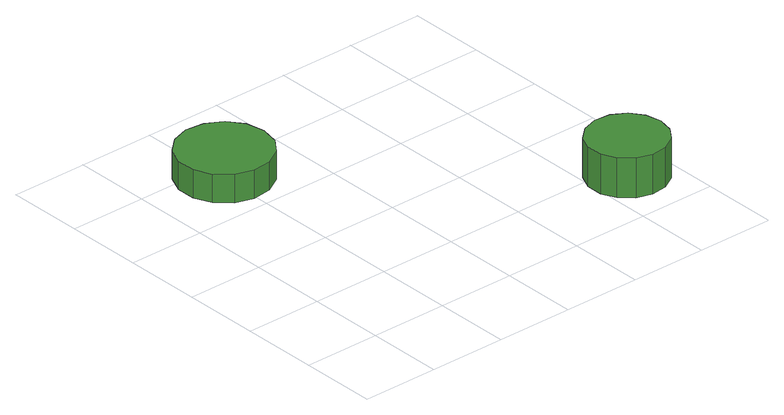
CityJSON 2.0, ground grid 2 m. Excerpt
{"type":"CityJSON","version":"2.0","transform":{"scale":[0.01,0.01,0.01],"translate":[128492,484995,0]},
"CityObjects":{
"tree1":{"type":"SolitaryVegetationObject","attributes":{"function":"something"},"geometry":[{"type":"MultiSurface","lod":"1","boundaries":[[[0,1,2,3,4,5,6,7,8,9,10,11,12,13,14]],[[15,16,17,18,19,20,21,22,23,24,25,26,27,28,29]],[[0,29,28,1]],[[1,28,27,2]],[[2,27,26,3]],[[3,26,25,4]],[[4,25,24,5]],[[5,24,23,6]],[[6,23,22,7]],[[7,22,21,8]],[[8,21,20,9]],[[9,20,19,10]],[[10,19,18,11]],[[11,18,17,12]],[[12,17,16,13]],[[13,16,15,14]],[[14,15,29,0]]]}]},
"tree2":{"type":"SolitaryVegetationObject","attributes":{"function":"something"},"geometry":[{"type":"MultiSurface","lod":"1","boundaries":[[[30,31,32,33,34,35,36,37,38,39,40,41,42,43,44]],[[45,46,47,48,49,50,51,52,53,54,55,56,57,58,59]],[[30,59,58,31]],[[31,58,57,32]],[[32,57,56,33]],[[33,56,55,34]],[[34,55,54,35]],[[35,54,53,36]],[[36,53,52,37]],[[37,52,51,38]],[[38,51,50,39]],[[39,50,49,40]],[[40,49,48,41]],[[41,48,47,42]],[[42,47,46,43]],[[43,46,45,44]],[[44,45,59,30]]]}]}
},
"vertices":[
[325,753,83],[315,801,83],[286,841,83],[243,865,83],[194,871,83],[147,855,83],[111,822,83],[91,777,83],[91,728,83],[111,683,83],[147,650,83],[194,635,83],[243,640,83],[286,665,83],[315,704,83],[315,704,9],[286,665,9],[243,640,9],[194,635,9],[147,650,9],[111,683,9],[91,728,9],[91,777,9],[111,822,9],[147,855,9],[194,871,9],[243,865,9],[286,841,9],[315,801,9],[325,753,9],
[992,159,113],[983,200,113],[959,234,113],[923,255,113],[881,259,113],[841,246,113],[810,218,113],[793,180,113],[793,138,113],[810,100,113],[841,72,113],[881,59,113],[923,64,113],[959,85,113],[983,118,113],[983,118,9],[959,85,9],[923,64,9],[881,59,9],[841,72,9],[810,100,9],[793,138,9],[793,180,9],[810,218,9],[841,246,9],[881,259,9],[923,255,9],[959,234,9],[983,200,9],[992,159,9]
]}
